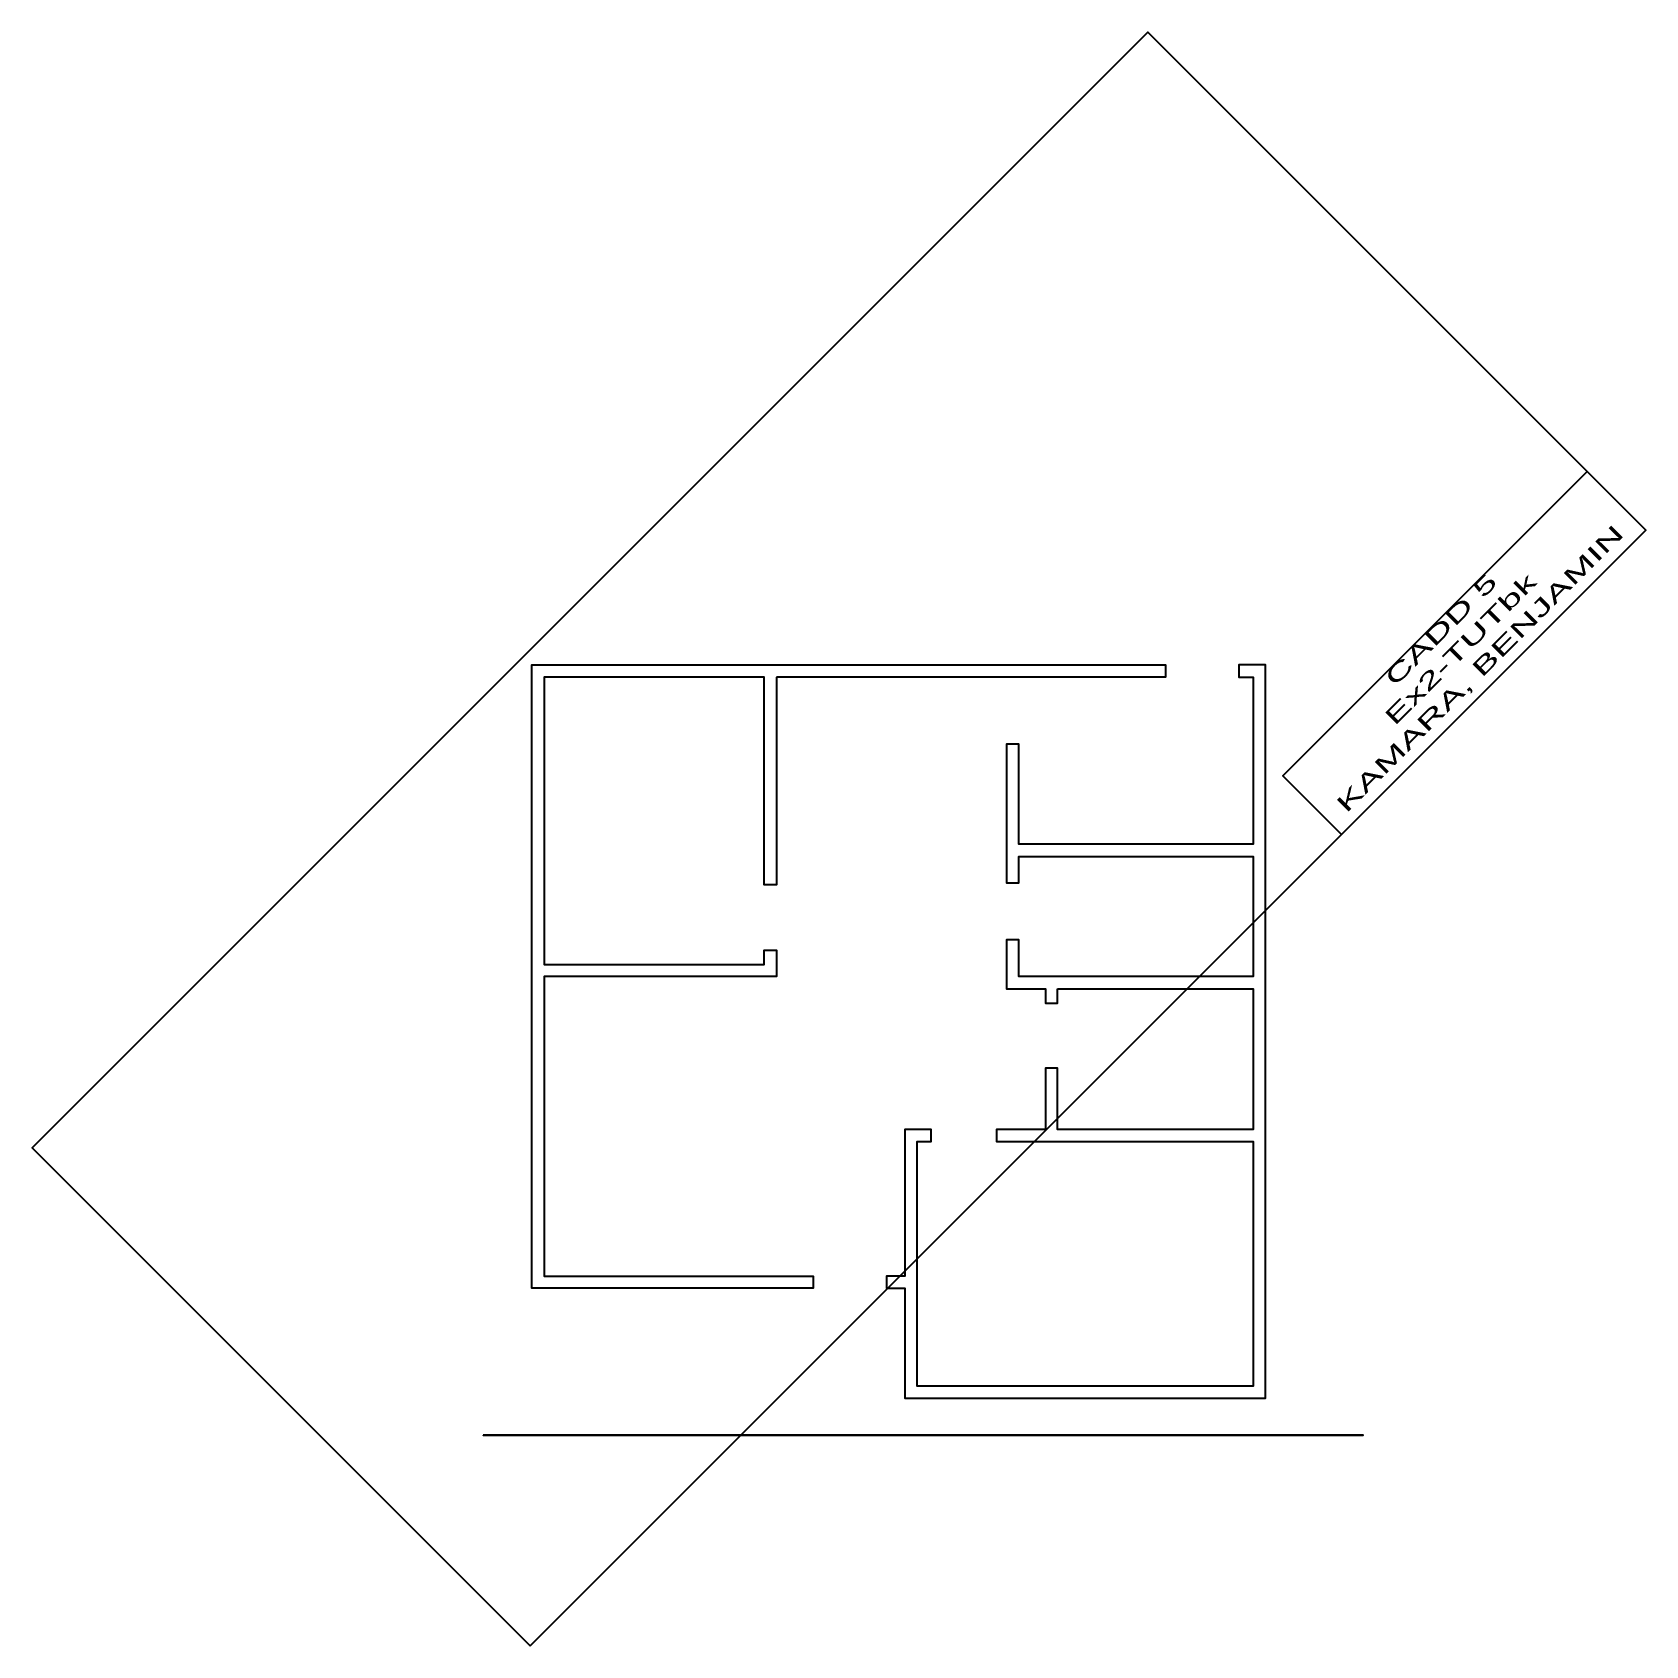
# Model space of a CAD drawing. Header units: inches. Extents: x -98 to 694, y -69 to 723.
import ezdxf

# ---------------------------------------------------------------- set-up
doc = ezdxf.new("R2010")
doc.units = ezdxf.units.IN
doc.header["$MEASUREMENT"] = 0
for name, color, linetype in [('roof', 160, 'Continuous'), ('startup', 240, 'Continuous'), ('wall', 80, 'Continuous')]:
    doc.layers.add(name, color=color, linetype=linetype)
doc.styles.get("Standard").update_dxf_attribs({"font": 'arial.ttf'})

msp = doc.modelspace()

# ---------------------------------------------------------------- linework, layer by layer
at = {"layer": 'roof', "extrusion": (3.08932e-16, -1, -3.62818e-17), "elevation": -34.35}
msp.add_lwpolyline([(123.1, 108), (555.1, 108), (555.1, 118), (123.1, 118)], close=True, dxfattribs=at)
at = {"layer": 'startup', "extrusion": (0.57735, -0.57735, 0.57735)}
for points in [[(54.5, -263.6), (828.97, -263.6), (828.97, 334.86), (54.5, 334.86)], [(617.7, -263.63), (828.92, -263.63), (828.92, -193.22), (617.7, -193.22)]]:
    msp.add_lwpolyline(points, close=True, dxfattribs=at)
at = {"layer": 'wall'}
for points in [[(267.1, 406.37), (267.1, 304.37), (261.1, 304.37), (261.1, 406.37), (153.1, 406.37), (153.1, 265.37), (261.1, 265.37), (261.1, 272.37), (267.1, 272.37), (267.1, 259.37), (153.1, 259.37), (153.1, 112.37), (285.1, 112.37), (285.1, 106.37), (147.1, 106.37), (147.1, 412.37), (458.1, 412.37), (458.1, 406.37)], [(405.1, 253.37), (501.1, 253.37), (501.1, 184.37), (405.1, 184.37), (405.1, 214.37), (399.1, 214.37), (399.1, 184.37), (375.1, 184.37), (375.1, 178.37), (501.1, 178.37), (501.1, 58.37), (336.1, 58.37), (336.1, 178.37), (343.1, 178.37), (343.1, 184.37), (330.1, 184.37), (330.1, 118.37), (330.1, 115.37), (330.1, 112.37), (321.1, 112.37), (321.1, 106.37), (330.1, 106.37), (330.1, 52.37), (507.1, 52.37), (507.1, 412.37), (494.1, 412.37), (494.1, 406.37), (501.1, 406.37), (501.1, 324.37), (386.1, 324.37), (386.1, 373.37), (380.1, 373.37), (380.1, 305.37), (386.1, 305.37), (386.1, 318.37), (501.1, 318.37), (501.1, 259.37), (386.1, 259.37), (386.1, 277.37), (380.1, 277.37), (380.1, 253.37), (399.1, 253.37), (399.1, 246.37), (405.1, 246.37)]]:
    msp.add_lwpolyline(points, close=True, dxfattribs=at)

# ---------------------------------------------------------------- texts
at = {"layer": 'startup', "extrusion": (0.57735, -0.57735, 0.57735), "insert": (515.67, 357.9, -157.77), "char_height": 14.0814, "attachment_point": 1, "text_direction": (0.707107, 0.707107, 0)}
msp.add_mtext_dynamic_manual_height_columns('\\pxqc;CADD 5\\PEx2-TUTbk\\PKAMARA, BENJAMIN', width=211.2204, gutter_width=70.41, heights=[0], dxfattribs=at)

doc.saveas('drawing.dxf')
